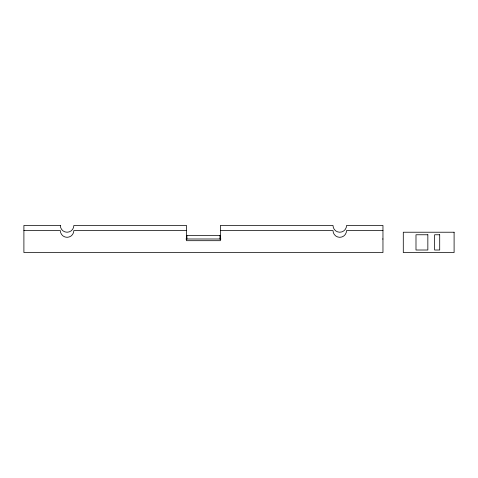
<?xml version="1.0" encoding="UTF-8"?>
<svg xmlns="http://www.w3.org/2000/svg" width="478" height="478" viewBox="0 0 478 478"><rect width="100%" height="100%" fill="white"/><g stroke="black" fill="none" stroke-linecap="round" stroke-linejoin="round"><path stroke-width="0.72" d="M23.9 230.533L60.312 230.533A6.776 6.776 0 0 0 67.087 237.309A6.776 6.776 0 0 0 73.863 230.533L186.498 230.533M220.37 230.533L332.999 230.533A6.776 6.776 0 0 0 339.774 237.309A6.776 6.776 0 0 0 346.55 230.533L382.962 230.533M186.498 235.612L220.37 235.612M185.936 239L220.926 239M382.609 239L382.962 239M219.94 235.612L219.94 239.143M186.922 235.612L186.922 239.143M60.312 225.449L23.9 225.449L23.9 252.551L382.962 252.551L382.962 225.449L346.55 225.449A6.776 6.776 0 0 1 339.774 232.224A6.776 6.776 0 0 1 332.999 225.449L220.37 225.449L220.37 240.691L186.498 240.691L186.498 225.449L73.863 225.449A6.776 6.776 0 0 1 67.087 232.224A6.776 6.776 0 0 1 60.312 225.449M454.1 232.224L403.289 232.224L403.289 252.551L454.1 252.551L454.1 232.224M427.846 234.764L415.991 234.764L415.991 250.012L427.846 250.012L427.846 234.764M439.706 234.764L434.622 234.764L434.622 250.012L439.706 250.012L439.706 234.764"/></g></svg>
